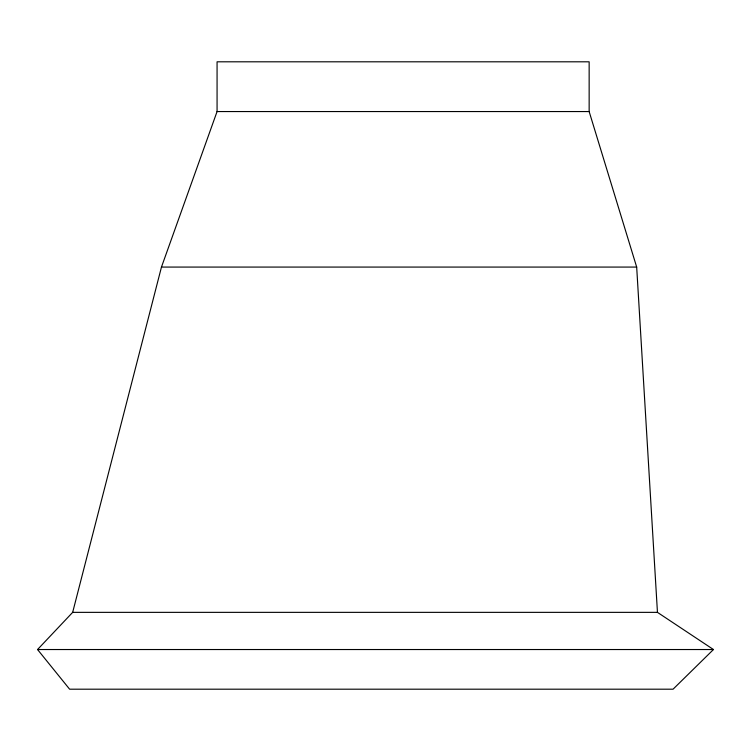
<?xml version="1.0" encoding="UTF-8"?>
<svg xmlns="http://www.w3.org/2000/svg" width="751" height="751" viewBox="0 0 751 751"><rect width="100%" height="100%" fill="white"/><g stroke="black" fill="none" stroke-linecap="round" stroke-linejoin="round"><path stroke-width="1.13" d="M72.669 612.356L161.465 267.074L217.067 111.552L217.067 61.807L589.15 61.807L589.15 111.552L636.679 267.074L657.454 612.356L713.45 649.531L673.065 689.193L69.618 689.193L37.55 649.531L72.669 612.356L657.454 612.356M217.067 111.552L589.15 111.552M161.465 267.074L636.679 267.074M37.55 649.531L713.45 649.531"/></g></svg>
